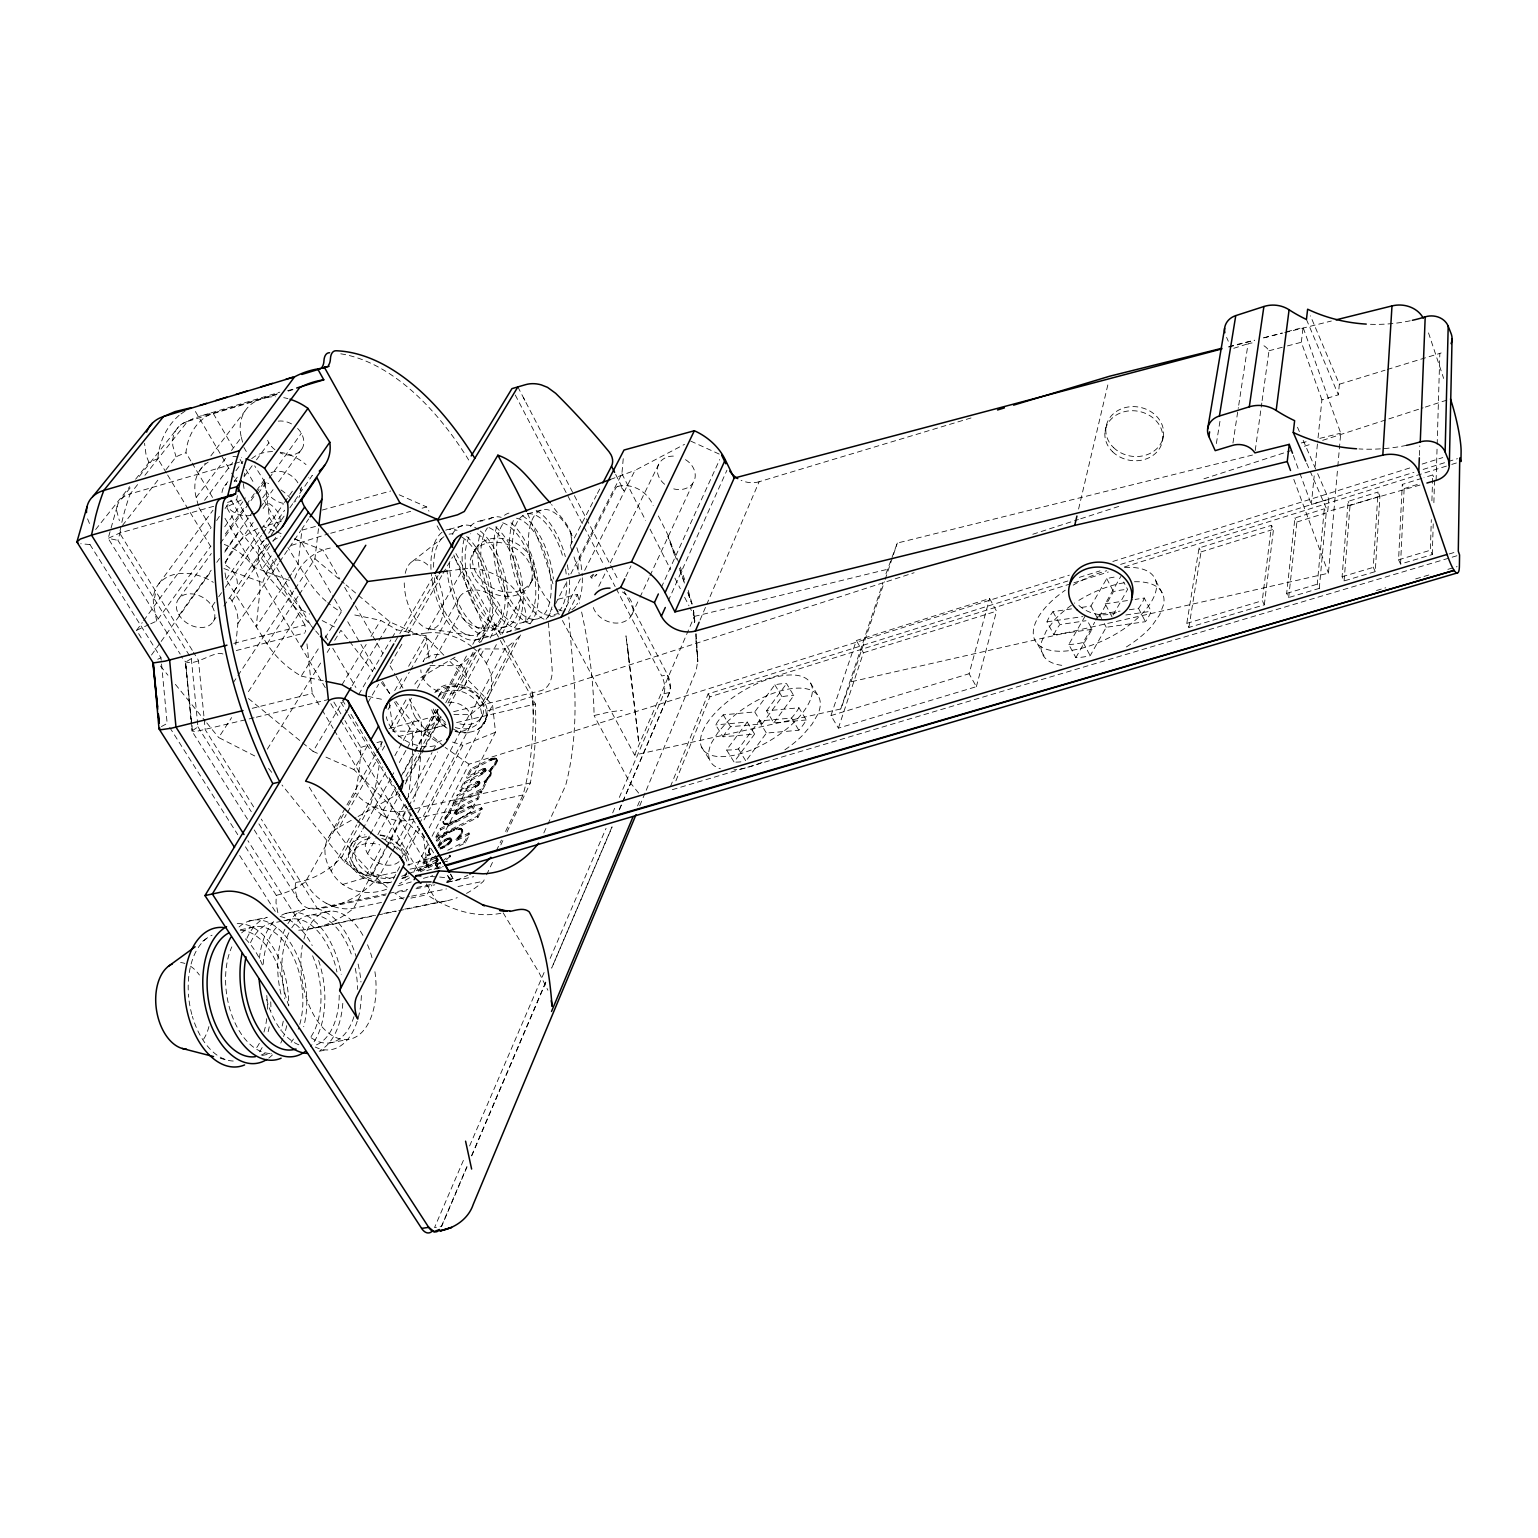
<?xml version="1.0" encoding="UTF-8"?>
<svg xmlns="http://www.w3.org/2000/svg" width="1538" height="1538" viewBox="0 0 1538 1538"><rect width="100%" height="100%" fill="white"/><g stroke="black" fill="none" stroke-linecap="round" stroke-linejoin="round"><path stroke-width="0.75" stroke-dasharray="5 3.75" d="M434.85 692.619A28.991 21.705 26.8 0 1 464.899 686.044A28.991 21.705 26.8 0 1 487.315 711.017L486.931 716.477L483.624 724.129L486.104 719.188C481.432 733.357 462.823 735.933 451.557 727.878M449.634 814.506L448.231 812.718C455.536 811.468 441.944 819.869 443.848 823.676C452.249 828.213 463.111 813.314 471.186 812.929L475.127 805.028L474.377 803.913C440.041 824.753 458.266 803.932 477.107 798.453L481.086 790.474L481.855 791.589L477.857 799.568C459.016 805.047 440.81 825.868 475.127 805.028M428.448 851.514L429.602 847.803L430.371 848.918C426.949 851.821 433.12 855.032 427.641 855.743L423.392 864.068L422.604 862.933L426.853 854.609C431.947 855.147 427.391 850.149 429.217 852.629M474.377 803.913L470.436 811.814C462.534 818.985 428.621 833.673 450.23 811.968M1436.108 480.414L1437.107 446.847M1437.165 444.463L1439.837 353.394A18.033 15.515 -3.2 0 0 1442.336 352.433M459.055 846.073L465.341 842.901L469.705 834.115L468.917 832.981C441.656 846.054 464.784 837.403 461.227 828.501C450.884 827.463 441.675 836.057 434.062 842.17M469.705 834.115C442.021 847.303 466.302 838.287 461.881 829.097M1421.843 478.318L1402.272 484.432L1398.58 559.774L1400.56 564.042L1432.301 554.526L1430.359 550.239L1431.32 519.633M1431.897 500.811L1432.724 474.934L1424.015 477.645M1432.301 554.526L1433.224 523.881M1433.877 502.676L1434.589 479.106L1432.724 474.934M245.465 846.804L276.263 895.347L276.013 902.844L278.147 914.187M1419.42 455.402L1419.805 445.828M258.903 823.849L295.738 882.466C292.893 895.462 302.352 912.361 317.347 908.458L386.826 893.789M1400.56 564.042L1404.156 488.584L1402.272 484.432M1375.26 571.617L1373.28 567.368L1378.029 492.025L1348.134 501.369L1342.097 576.731L1344.097 580.941L1375.26 571.617L1379.913 496.14L1378.029 492.025M435.465 865.298L436.581 862.357L418.336 871.315L419.124 872.45L436.811 863.549C437.888 869.739 435.792 863.106 436.446 866.721M485.22 780.324L486.546 782.169C479.894 782.9 491.679 776.036 490.603 772.114L490.314 771.384C487.661 769.692 505.848 753.485 489.642 759.388L470.493 769.135L466.341 777.248L467.091 778.343L483.624 769.961C494.832 769.308 460.343 785.841 464.707 783.034L460.381 791.532L459.631 790.417L463.957 781.938C459.593 784.726 494.102 768.193 482.894 768.846L466.341 777.248M484.643 782.88L490.872 775.21L490.314 771.384M1344.097 580.941L1350.037 505.464L1348.134 501.369M562.427 620.506L634.617 755.062L840.767 708.98L850.975 681.815L1328.447 573.193L1337.599 468.782M1337.81 466.399L1340.732 433.178L1303.071 327.421L1284.499 332.343M570.848 573.847L621.91 473.742L623.371 457.151M1419.978 485.047L1327.717 511.52L1328.832 499.35L1317.432 473.127M1318.047 437.869L1321.911 399.861L1338.368 394.824L1339.348 384.231L1310.434 315.828M1319.277 588.381L1326.217 512.885L1324.314 508.809L1294.938 517.979L1286.652 593.399L1288.671 597.551L1319.277 588.381L1317.259 584.19L1324.314 508.809M235.775 644.807L237.871 623.544A45.486 33.182 32.2 0 0 228.643 596.11M1328.832 499.35L1311.318 504.406L1314.202 475.896M1315.163 466.379L1317.816 440.252M1288.671 597.551L1296.88 522.036L1294.938 517.979M572.155 551.335A287.721 145.053 75.6 0 0 570.252 545.779C576.904 529.514 558.852 516.864 551.623 504.483M295.142 588.785L314.925 558.717L318.577 527.861M1321.911 399.861L1301.321 342.263L1303.071 327.421M1264.313 604.857L1273.483 529.322L1271.522 525.304L1199.044 547.951L1186.798 623.39L1188.874 627.446L1264.313 604.857L1262.275 600.704L1271.522 525.304M166.412 472.993L157.837 458.766C158.972 442.137 166.738 426.045 179.35 415.106M190.847 460.996L185.983 452.806C187.175 436.234 196.902 419.028 213.071 413.145L278.609 393.44M459.631 790.417L477.03 781.592C487.2 782.092 452.999 796.972 457.247 795.069L453.037 803.336L453.787 804.432L457.997 796.184C453.768 798.087 487.95 783.188 477.78 782.707L460.381 791.532M1255.219 450.499L1261.794 403.014M1262.121 400.63L1269.004 350.76A16.956 14.726 4.4 0 0 1262.179 344.762M440.195 849.053C458.593 842.44 450.98 831.712 438.349 847.361M1232.957 443.021L1238.359 407.57M1238.724 405.205L1248.068 343.743A16.956 14.726 4.4 0 1 1255.219 342.916M1188.874 627.446L1201.024 551.911L1199.044 547.951M1216.366 443.54L1220.192 419.893M1162.517 440.579L1163.343 436.408M154.531 597.936L155.415 593.841M491.045 772.499C488.411 770.807 506.579 754.6 490.391 760.503L471.243 770.23L467.091 778.343M1105.091 431.217L1106.053 427.064M1078.58 509.04L1108.244 383.154M244.1 475.646L244.696 473.166M976.342 686.679L996.528 611.163L989.607 598.532L856.339 640.539L830.943 715.593L838.383 728.128L976.342 686.679L969.094 673.74L989.607 598.532M325.306 687.659L262.729 582.614L266.189 572.578L275.437 558.64M117.138 506.386L108.179 538.358L180.234 654.131M289.375 580.384L254.212 567.407L259.211 555.333L269.035 543.664M838.383 728.128L863.414 652.766L856.339 640.539M840.767 708.98L882.947 582.825M885.965 573.809L897.308 543.049L1252.509 455.037M850.975 681.815L884.388 581.729M885.157 579.461L897.308 543.049M616.257 588.708L661.763 675.97L667.454 674.644A13.035 5.691 76.9 0 1 669.549 692.446L618.584 811.43L669.549 692.446L670.337 687.774L667.357 674.451L624.236 591.515M436.638 859.665L419.509 869.028L420.297 870.143L436.869 861.761L436.484 857.377M294.777 578.25C300.352 562.062 315.386 550.181 332.266 547.739M675.893 780.843L709.902 696.829L1071.698 583.479M670.395 786.687L708.114 693.907L1067.891 580.96M225.375 563.6C231.2 548.124 243.254 534.897 258.403 528.149M639.75 805.758L645.287 792.474M646.229 790.263L696.176 670.645L697.81 660.494L695.58 634.387M637.578 805.931L640.346 799.299M441.444 1226.305L466.879 1166.708M471.589 1155.672L546.028 981.34M611.989 826.867L551.681 968.113L612.086 827.06M700.059 620.045L705.673 606.876M706.615 604.684L759.118 481.74L974.631 416.875M467.014 1166.919L441.579 1226.497L434.543 1227.555L464.861 1156.98M471.724 1155.884L546.144 981.532M469.609 1145.945L544.452 971.689M550.143 958.462L606.049 828.309M612.682 812.871L615.527 806.258M619.314 797.434L663.839 693.773A13.035 5.71 76.9 0 0 661.763 675.989M634.617 755.062L694.369 616.411L690.043 607.894M668.223 600.954L726.936 470.224M661.321 587.478L719.688 459.535M543.837 832.942L546.817 826.464M547.797 824.31L565.619 785.495A257.903 130.961 75.5 0 0 574.385 683.026L568.829 617.026M439.407 847.938C456.805 841.959 451.614 830.309 437.888 845.765M631.983 614.393L639.001 599.32M640 597.186L649.017 577.827M650.016 575.673L694.061 481.029M496.313 850.822L501.465 840.075M505.56 831.462L523.035 794.915A255.962 134.037 75.5 0 0 533.263 714.882L532.648 692.696L455.479 552.738M466.475 893.405A273.822 144.111 75.5 0 0 483.509 881.216L485.547 876.948M486.566 874.814L492.679 861.991M500.83 844.9L502.868 840.632M506.944 832.096L530.379 782.957A273.822 144.111 75.5 0 0 535.416 704L453.268 555.18M625.851 576.635L631.003 565.888M598.782 586.305L605.068 573.501M610.298 562.85L658.456 464.784A19.571 16.014 25.8 0 1 676.951 456.402M477.991 817.332L482.201 808.834L481.452 807.7L440.137 828.598L435.754 837.172L436.542 838.287L477.991 817.332L477.222 816.217L481.452 807.7M447.789 850.245L464.572 841.767L468.917 832.981M448.231 812.718L452.095 805.162L482.759 789.763L486.546 782.169M410.877 898.115L426.987 894.77L431.967 884.811M568.426 612.297L577.423 594.341L557.16 599.455M453.037 803.336L482.009 788.648L485.797 781.073L483.893 781.765M566.445 606.568L580.364 578.903M584.651 570.406L635.002 470.378L684.545 444.347M446.481 859.723L450.826 855.532M408.051 873.853L427.372 866.528L433.851 853.744M438.176 845.208L495.505 732.223L492.564 705.038L447.962 659.398M418.336 871.315L419.509 869.028M547.989 617.411L552.065 609.433M555.622 603.665L566.503 582.364M436.542 838.287L440.906 829.713L482.201 808.834M481.855 791.589L452.864 806.277L449 813.833L450.999 813.083M413.587 872.296L427.718 844.727M432.063 836.249L469.013 764.175L1069.314 575.174M429.16 827.905L492.564 705.038M480.375 719.457L482.586 715.208M570.252 545.779L596.302 495.524M597.398 493.429L600.647 487.142M401.514 858.069L418.125 826.233M419.24 824.099L471.301 724.34M453.941 714.555L470.378 714.67L480.798 706.23L515.057 640.596A48.697 37.47 27.9 0 0 520.998 634.06L486.873 699.636M404.167 855.359L405.455 852.879M399.688 866.74L393.036 879.525L373.138 873.2L366.159 875.872L344.608 862.357L281.992 785.014M405.244 856.089L419.663 828.405M424.084 819.889L462.9 745.334L495.505 732.223M399.995 846.611L413.357 821.215M417.798 812.737L470.09 713.248M470.378 714.67L504.868 648.959L515.057 640.596M391.556 853.032L379.617 875.641A250.732 141.977 75.4 0 1 317.347 908.458L261.287 819.1M392.632 850.975L408.916 820.139A250.732 141.977 75.4 0 0 410.934 813.429M486.354 663.474L496.37 644.614M501.926 634.137L520.824 598.513M530.745 582.864L532.936 578.749M385.25 848.899L353.702 908.208A267.631 153.454 75.3 0 1 304.332 929.798L297.603 930.317M386.365 846.784L405.532 810.776A267.631 153.454 75.3 0 0 406.397 806.623M373.138 873.2L385.365 850.226M386.461 848.13L407.57 808.43M408.685 806.335L437.58 752.005M366.159 875.872L380.674 848.707M385.134 840.363L405.225 802.74M406.34 800.664L432.024 752.601M433.139 750.506L437.599 742.143L444.251 739.451M464.207 686.332L484.489 648.459M490.122 637.943L499.139 621.121A23.185 17.841 27.9 0 0 478.107 590.15A23.185 17.841 27.9 0 0 460.881 615.892A23.185 17.841 27.9 0 0 499.139 621.121M367.582 853.705L376.714 836.807M377.848 834.692L399.496 794.531M405.205 783.976L423.431 750.159M424.565 748.045L439.387 720.572M449.096 706.019L479.818 648.94L504.868 648.959M358.066 816.505L395.67 795.338L397.938 791.128M405.917 776.402L418.432 753.255M419.566 751.159L440.06 713.267M445.751 702.751L473.07 652.247M478.645 641.788L499.023 604.107M405.955 780.881L420.72 753.562M421.854 751.448L441.137 715.708M447.942 703.097L476.319 650.536M480.856 642.115L483.124 637.905M401.034 776.402L413.549 753.332M414.702 751.236L437.484 709.326M443.175 698.848L468.225 652.727M472.781 644.345L483.047 625.466L453.768 554.949M366.986 840.344L369.274 836.114M370.427 834.019L395.593 787.667M403.61 772.903L413.914 753.947M415.049 751.832L437.946 709.691M389.229 703.135L393.363 731.088L423.854 731.357L436.138 708.787M441.733 698.521L459.593 665.685L479.818 648.94M344.608 862.357L361.699 831.174M362.833 829.097L390.171 779.189M391.325 777.113L394.747 770.884M399.303 762.56L406.128 750.083M407.282 748.006L417.529 729.3L395.843 701.27M354.394 850.399L357.085 845.477M438.811 695.945L440.349 693.138M351.029 845.15L352.375 842.689M386.576 889.233C366.486 896.923 341.532 891.002 331.17 871.008L356.643 824.887M357.816 822.792L385.596 772.48M394.862 755.696L415.702 717.958A47.217 35.316 26.9 0 1 410.358 700.636M295.738 882.466A218.896 125.828 75.3 0 0 342.051 856.647L370.447 805.085A218.896 125.828 75.3 0 0 379.54 762.29M331.17 871.008A50.985 36.181 26.3 0 1 339.264 827.079L346.242 814.602M347.415 812.525L377.675 758.484M382.347 750.159L384.673 746.007M392.824 731.454L411.453 698.194M417.432 688.12L428.891 667.665M423.527 678.969L434.062 660.148M435.235 658.053L459.804 614.162M329.805 835.442L375.445 754.293M376.618 752.217L382.462 741.816M390.652 727.243L407.032 698.117M276.263 895.347A226.297 132.23 75.3 0 0 305.485 881.774L343.781 813.583M348.434 805.316L355.393 792.935A226.297 132.23 75.3 0 0 360.872 747.391L344.935 720.611M459.497 597.148L423.065 661.667A24.012 18.091 27.5 0 1 439.637 654.438M1085.059 616.257L1068.795 644.499L1075.85 657.63A54.657 25.992 -27.4 0 0 1090.192 655.688L1106.226 627.273L1145.406 621.679A54.657 25.992 -27.4 0 0 1151.116 611.278L1144.272 598.032L1135.082 599.416M1113.166 615.008L1127.585 589.439L1123.72 582.018M407.801 871.315L401.86 878.679L408.781 876.66M427.372 866.528L423.7 838.498L353.894 769.577L369.197 742.662M388.057 709.518L391.594 703.308M399.842 688.813L409.262 672.241M410.454 670.164L428.122 639.097L390.037 621.986L346.069 584.959M1075.85 657.63L1091.98 629.311L1088.02 621.852M1098.959 617.084L1113.493 591.592A54.657 25.992 -27.4 0 1 1127.585 589.439M412.472 634.752L426.526 633.002L463.149 568.964A48.697 37.47 27.9 0 1 509.136 584.036A48.697 37.47 27.9 0 1 525.246 623.986M394.689 690.658L402.802 676.451M408.608 666.3L425.988 635.848L396.804 629.792L380.693 620.333L352.817 614.566M473.396 552.526L475.723 548.47M1068.795 644.499A54.791 25.781 -27.4 0 0 1083.156 642.5L1094.691 622.256M1095.844 620.237L1099.305 614.162L1120.068 611.105M1112.051 616.969L1105.188 603.876L1120.837 576.442M1081.464 607.433L1090.961 606.01L1106.726 578.634A54.791 25.781 -27.4 0 1 1115.396 576.942M367.909 702.635L378.636 684.179M390.556 663.666L402.495 643.153M408.454 632.887L441.848 575.462M443.04 573.424L452.576 557.006M405.494 631.464L438.099 575.596M395.016 641.807L398.65 635.598M399.861 633.521L432.639 577.596M358.738 694.445L390.863 639.885M392.055 637.866L396.804 629.792M317.366 753.293L313.06 751.371L342.397 702.078M352.164 685.66L377.829 642.538M379.04 640.481L390.037 621.986M342.013 684.737L366.179 644.48M371.023 636.444L380.693 620.333M267.343 749.141L320.961 662.513M327.19 652.439L329.69 648.402M334.688 640.346L340.917 630.272L348.146 639.616M225.048 572.924L226.086 579.442L267.016 643.826A80.61 60.213 30.1 0 0 301.237 676.124L318.731 648.132M324.979 638.135L341.205 612.143A77.842 59.386 30.5 0 1 327.786 602.723M254.75 755.965L218.704 737.548L231.623 717.592M248.425 691.639L301.39 609.817L239.909 530.802L226.49 507.059L245.58 497.928M267.016 643.826L298.026 596.417M299.314 594.437L308.369 580.614L287.952 547.643M233.142 682.93L293.816 590.784M291.528 573.789L256.212 626.831L259.922 590.957A44.679 32.971 32.4 0 0 223.068 544.048M292.835 571.828L298.064 563.965L302.082 528.707L308.696 518.921M237.871 623.544L278.359 563.715M279.685 561.774L300.756 530.648M314.175 629.215L266.266 574.289L276.802 558.794M406.378 874.161L405.225 875.853L406.417 873.892A31.26 22.224 26.2 0 1 402.322 878.198M266.266 574.289L262.325 568.887L272.918 553.43M231.988 600.954L271.572 543.491M272.899 541.549L276.898 535.762M271.284 534.666L284.53 515.499M289.836 507.848L312.387 475.28A31.644 24.262 32.3 0 0 308.734 477.376M213.321 621.294L215.954 617.469M223.894 606.01L266.612 544.202M260.653 544.76L263.325 540.915M268.65 533.244L284.645 510.212M212.071 606.318L217.377 598.705M218.704 596.802L224.01 589.189M225.336 587.285L261.575 535.339M262.921 533.417L283.146 504.406M284.511 502.465L293.989 488.873M593.764 574.385L591.438 577.73L592.361 578.788L596.84 574.481L591.438 577.73L590.419 576.769L594.918 572.732M226.086 579.442L259.903 531.129M261.249 529.207L269.381 517.614L265.017 482.298A43.141 32.529 32.9 0 1 268.708 483.528M225.029 562.293L253.597 521.901M263.133 508.444L267.208 502.657L269.246 503.733A19.61 14.784 32.9 0 1 279.628 524.612M260.518 507.271L273.033 489.642M278.551 481.836L302.198 448.519M179.177 615.162L211.187 570.194M216.762 562.37L219.55 558.448M225.125 550.623L252.963 511.52M262.71 497.831L266.881 491.968M151.493 655.034L159.779 643.384M161.163 641.442L210.898 571.559M224.721 552.161L239.909 530.802M220.338 543.26L264.248 482.125M258.057 493.698L267.823 480.067M269.227 478.126L301.333 433.293M179.158 598.244L211.321 553.488M225.298 534.032L244.888 506.79M246.272 504.849L265.863 477.607M150.666 623.813L156.684 621.064L210.86 546.028M224.74 526.784L242.793 501.773M141.208 637.886L136.651 630.272L142.265 622.563M143.668 620.641L211.129 527.611M216.666 520.536L219.511 516.114M225.106 508.463L230.681 500.792M747.276 759.234L766.405 733.068L798.856 730.262A51.254 23.166 -31.5 0 0 806.258 719.976L798.953 707.788L766.539 710.806L773.845 722.86L806.258 719.976M773.845 722.86L793.762 695.618L786.572 683.622A51.388 22.974 -31.4 0 0 774.825 684.814L754.735 711.921L723.225 714.862A51.388 22.974 -31.4 0 0 715.67 724.898L723.033 736.798L754.6 734.087L747.237 722.053L715.67 724.898M244.023 476.838L255.077 461.746M256.462 459.862L268.9 442.867M158.914 583.709L212.975 510.231M234.314 481.221L238.582 475.434M747.237 722.053L726.57 749.948L734.068 762.021L754.6 734.087M723.033 736.798A51.254 23.166 -31.5 0 1 730.55 726.724L762.06 723.917L782.015 696.752A51.254 23.166 -31.5 0 1 793.762 695.618M726.57 749.948A51.388 22.974 -31.4 0 0 738.432 748.968L759.041 720.995L791.512 718.054A51.388 22.974 -31.4 0 0 798.953 707.788M766.539 710.806L786.572 683.622M224.875 485.72L229.047 480.087M235.987 470.705L242.927 461.323M204.592 500.254L232.68 462.534M198.402 505.733L196.191 497.466L225.817 457.997M231.469 450.499L241.351 437.35A48.236 37.104 34.1 0 1 275.36 396.785M199.517 470.801L205.188 463.342M210.86 455.882L244.869 411.184M122.444 525.496L160.125 477.261M165.931 469.84L176.063 456.844A225.048 129.384 75.3 0 1 185.983 452.806M137.574 484.585L130.211 493.89A33.144 22.589 25.6 0 0 116.715 510.981L119.406 520.709M144.918 475.3L187.578 421.374A256.923 145.514 75.4 0 1 213.071 413.145L233.026 447.385M121.598 498.677L131.883 485.7M139.247 476.453L178.946 426.449M95.644 529.533L129.692 486.7M135.613 479.241L148.936 462.477A226.297 132.23 75.3 0 1 157.837 458.766M442.348 861.184L449.654 855.416L450.442 856.551M481.605 726.417L477.164 730.012M233.661 591.38L234.391 590.707A20.302 14.976 32.4 0 0 225.778 565.311M462.65 830.232C453.556 826.963 444.232 836.537 437.023 841.267L436.234 840.152M423.854 731.357L442.809 715.881M412.472 561.37L445.309 535.666M437.292 865.067L440.656 862.472M202.747 941.237L206.553 938.449M181.023 413.933L186.04 410.435M409.454 877.814L399.38 883.773M272.937 540.588L280.723 536.224M455.056 657.149L424.257 675.336A47.217 35.316 26.9 0 0 413.184 686.967M161.394 726.57L167.161 723.456L160.971 657.783L89.973 544.548A226.297 132.23 75.3 0 1 90.761 541.857M339.264 827.079L355.97 817.678M120.541 531.302A225.048 129.384 75.3 0 0 117.945 540.357L191.346 658.629L197.941 726.84L191.904 731.031L247.887 819.831M435.754 837.172L477.222 816.217M422.604 862.933L437.292 855.532M423.392 864.068L435.985 857.704M291.432 545.356L328.363 533.897M191.346 658.629L185.291 662.263L191.635 723.225M136.651 630.272L148.667 624.736M157.78 659.244L160.971 657.783M182.907 423.411L192.519 419.047M401.629 876.276L405.917 874.661M610.317 479.491L635.002 470.378M415.702 717.958L426.295 730.781L445.924 724.417A28.991 21.705 26.8 0 1 432.486 706.096M487.315 711.017L914.11 572.732M1032.805 534.263L1078.446 519.479M1080.733 518.748L1121.817 505.425M1203.966 478.799L1290.709 450.711M1304.397 446.27L1311.241 444.059M1322.661 440.349L1386.565 419.643M1388.852 418.913L1423.073 407.82M1425.361 407.07L1448.181 399.688M1233.745 348.299L1248.068 343.743M1112.839 561.466L1412.98 466.956M1422.15 464.072L1442.779 457.574M1079.349 577.365L1099.978 570.886M1120.606 564.408L1413.922 472.32M1423.092 469.455L1457.466 458.67M1073.985 582.767L1108.321 572.001M1124.355 566.984L1449.507 465.13M1451.795 464.399L1456.371 462.976M863.414 652.766L996.528 611.163M389.018 728.531L439.695 714.997M1201.024 551.911L1273.483 529.322M1296.88 522.036L1326.217 512.885M1350.037 505.464L1379.913 496.14M1404.156 488.584L1419.382 483.836M1339.348 384.231L1385.027 370.216M1387.295 369.505L1439.837 353.394M830.943 715.593L969.094 673.74M202.651 415.414L279.839 392.171M287.644 390.71L294.412 388.672M276.763 394.555L187.578 421.374A31.567 25.108 45.2 0 0 172.717 440.137L172.775 445.636L176.063 456.844M288.202 391.113L295.065 389.037M1186.798 623.39L1262.275 600.704M1286.652 593.399L1317.259 584.19M1342.097 576.731L1373.28 567.368M1398.58 559.774L1430.359 550.239M360.872 747.391L368.985 744.969M342.839 884.427L363.66 878.217L377.098 882.85L390.998 882.428A31.26 22.224 26.2 0 1 352.644 862.856A31.26 22.224 26.2 0 1 364.91 834.788M407.647 865.067L437.542 856.128M1449.104 553.988L1456.005 551.931M672.317 789.686L1459.562 554.968M436.754 869.028L441.368 867.663M1376.491 590.515L1385.7 587.785M1415.652 578.903L1431.763 574.135M1447.892 569.348L1457.101 566.618M398.092 885.83L411.896 881.755M423.411 878.352L432.62 875.622M434.101 869.239L443.309 866.548M232.488 464.149L130.211 493.89A256.923 145.514 75.4 0 0 121.31 524.727M234.776 463.476L241.581 461.496M376.945 742.623L381.501 741.297M403.706 877.371L408.32 876.026M426.757 870.623L442.867 865.913M213.724 506.29L119.637 533.052L108.179 538.358L117.945 540.357M227.489 502.388L236.679 499.773A261.979 137.824 75.5 0 1 238.14 491.353M281.319 521.459L263.094 526.515L274.225 530.898M322.326 510.039L390.69 491.007M302.179 530.091L320 525.208M330.651 533.263L410.665 511.347M422.085 508.213L426.66 506.963L428.967 511.154M449.346 529.283L464.668 525.15M480.087 521.017L495.563 516.845M527.88 513.711L541.395 510.078M1228.766 347.088L1254.316 340.321M1263.602 337.86L1282.173 332.958M1269.004 350.76L1285.153 346.511M1287.46 345.915L1301.321 342.263M222.933 653.996C212.763 649.555 187.521 673.721 181.503 656.168M398.438 736.548L444.982 725.321M233.834 643.384L304.947 624.966L305.697 632.06M236.275 650.536L304.832 632.945M492.122 630.08L507.578 626.216M523.112 622.332L538.742 618.43M558.967 613.374L554.449 614.489A52.177 24.435 75.2 0 1 516.653 573.193A52.177 24.435 75.2 0 1 525.631 514.307M550.258 616.834L559.351 614.566M1228.785 346.55L1254.431 340.167M1263.755 337.841L1282.404 333.208M1284.749 332.631L1331.37 321.019M475.492 639.943L490.891 636.098M506.386 632.233L521.959 628.369M1301.263 442.963L1308.223 441.233M1319.835 438.368L1340.732 433.178M252.194 708.326L312.252 693.503L320.827 707.845M254.02 717.765L195.634 731.588L191.904 731.031L191.039 721.591M256.346 717.208L328.363 699.559M694.369 616.411L887.484 569.291M453.652 711.652L541.203 690.639C549.873 687.813 552.7 677.258 552.142 669.049L548.182 619.756M456.575 722.591L535.416 704M663.839 693.773L669.549 692.446M581.614 612.047A287.356 145.629 75.6 0 1 594.072 715.535L608.99 712.075A11.766 9.074 24.7 0 1 610.644 711.825L622.236 710.306M447.058 881.063L453.21 878.871L450.788 874.391M412.472 809.219L405.532 810.776A37.335 24.127 18.4 0 1 385 810.449L377.925 808.373A38.335 24.416 18.3 0 1 359.7 797.626L355.393 792.935M414.779 808.719L530.379 782.957M413.568 819.1L408.916 820.139A29.222 19.706 21.3 0 1 382.481 815.486M415.894 818.601L523.035 794.915M395.958 872.161L379.617 875.641A29.895 22.589 32.7 0 1 353.298 869.297L342.051 856.647M409.954 869.181L440.31 862.741M442.636 862.241L449.634 860.742M389.152 893.29L407.685 889.368M416.952 887.426L430.832 884.485M248.925 921.127L267.228 917.282A71.017 41.449 80.9 0 0 245.734 941.025M285.664 913.418L304.216 909.535M331.477 906.44L385.5 895.154M406.647 890.733L394.901 893.194A286.914 148.013 75.6 0 0 403.975 899.538M416.029 888.772L434.831 884.831M446.578 882.389L473.666 876.718M240.486 929.779L256.365 926.472M281.55 921.224L274.648 922.665A64.25 37.508 80.9 0 0 250.348 943.044M283.838 920.743L293.047 918.84M311.541 914.975L330.189 911.092M381.52 902.422L353.702 908.208A38.796 29.895 37.1 0 1 332.996 906.324M390.787 900.499L409.339 896.635M411.646 896.154L446.424 888.926M458.016 886.522L483.509 881.216M374.368 915.379L304.332 929.798L247.868 840.632M383.712 913.457L395.381 911.054M404.725 909.131L437.407 902.402A273.822 144.111 75.5 0 0 457.209 897.673M315.079 927.952L375.483 915.514M377.81 915.033L396.4 911.207M398.727 910.727L447.5 900.691M262.248 1055.414L271.438 1053.722M329.517 1042.956L348.338 1039.457M319.231 1051.242L326.267 1049.935M1091.98 629.311L1053.915 634.771L1046.974 621.852A54.791 25.781 -27.4 0 1 1052.972 611.682L1071.967 608.837M1105.188 603.876L1132.775 599.762M1046.974 621.852L1082.829 616.584M1129.296 609.759L1138.524 608.394A54.791 25.781 -27.4 0 0 1144.272 598.032M1053.915 634.771A54.657 25.992 -27.4 0 1 1059.874 624.563L1085.982 620.756M1125.835 614.969L1151.116 611.278M447.731 881.889L451.268 881.409A255.962 134.037 75.5 0 0 467.898 875.18M617.853 486.393C632.426 482.701 647.94 491.833 653.169 505.656M446.827 571.117L463.149 568.964M446.77 881.947L451.268 881.409M430.025 665.608L459.593 665.685M89.973 544.548L80.687 543.741M430.256 876.506L437.311 876.91M439.657 877.044L453.21 878.486M265.017 482.298L254.674 465.86M430.352 629.023L471.647 635.482M301.237 676.124L323.903 680.911M368.024 696.406L384.25 699.828M220.28 1058.298L227.009 1060.047M452.537 742.066L462.9 745.334M223.933 568.56L262.729 582.614M276.456 531.783L283.127 534.397M294.258 538.781L300.948 541.395L333.323 597.013M295.123 539.204L323.153 550.22L339.879 579.115M399.149 494.775L426.66 506.963M325.96 757.119L353.894 769.577M326.114 903.229L332.996 906.343M690.735 441.098L719.611 454.268M301.39 609.817L309.715 614.123M322.192 620.583L334.669 627.043M469.013 764.175L445.116 747.43M417.529 729.3L437.599 742.143M382.443 815.524L370.447 805.085M248.445 698.521L313.06 751.371M314.925 558.717L344.243 583.421M443.617 746.122L426.295 730.781M428.122 639.097L446.308 657.706M638.654 793.089L629.1 781.227L594.072 715.535M315.732 630.984L318.808 634.521M160.452 666.031L167.93 675.201M175.39 684.372L205.265 721.053M206.765 722.879L218.704 737.548M268.573 768.423L273.033 773.96M349.587 641.481L372.715 671.375M381.386 682.584L390.056 693.792M428.66 849.995L429.448 851.129M436.081 860.626L436.869 861.761M435.735 860.838L436.523 861.972M428.448 850.802L429.237 851.917M436.581 862.357L437.426 863.933M429.621 852.859L430.371 854.282M436.023 862.414L436.811 863.549M428.641 852.09L430.063 854.513M436.965 865.279L437.753 866.413M436.581 865.452L437.369 866.586M435.581 864.856L436.946 866.721M426.853 854.609L427.641 855.743M436.004 857.877L436.792 859.011M429.044 848.938L429.833 850.053M435.773 858.358L437.484 860.972M436.6 860.088L437.388 861.222M436.388 860.357L437.177 861.491M447.154 843.631L447.942 844.746M444.213 840.19L444.982 841.305M441.098 836.364L441.867 837.479M446.135 844.381L446.924 845.516M442.752 841.132L443.521 842.266M445.078 845.112L445.866 846.227M444.021 845.785L444.79 846.9M438.599 838.21L439.368 839.325M441.348 842.19L442.137 843.305M449.865 855.128L450.653 856.262M440.522 842.882L441.31 843.997M443.098 846.323L443.867 847.457M449.384 855.705L450.173 856.839M449.058 855.993L449.846 857.127M439.753 843.593L440.522 844.708M442.156 846.823L442.944 847.957M439.041 844.304L439.83 845.439M441.233 847.265L442.021 848.399M438.407 845.035L439.195 846.169M440.329 847.63L441.118 848.765M455.882 839.248L456.921 840.555M443.098 821.427L443.867 822.522M443.021 821.83L443.79 822.945M444.232 823.637L445.328 824.791M443.021 822.215L444.713 824.676M443.194 822.868L444.29 824.426M448.538 831.77L449.307 832.904M450.711 838.075L451.941 840.017M450.153 837.922L451.884 840.325M449.807 837.922L450.576 839.037M446.097 833.154L446.866 834.269M449.404 837.96L450.192 839.094M450.865 839.729L451.653 840.844M448.981 838.056L449.769 839.19M450.538 840.286L451.307 841.401M448.615 838.172L449.404 839.287M450.115 840.844L450.884 841.978M449.615 841.44L450.384 842.555M440.137 828.598L440.906 829.713M447.193 838.671L447.962 839.806M449.327 841.728L450.096 842.843M449.038 841.997L449.807 843.132M443.694 834.653L444.463 835.768M448.577 842.42L449.365 843.535M445.693 839.364L446.481 840.479M448.116 842.824L448.904 843.958M461.823 831.366L462.592 832.5M459.074 828.002L459.843 829.117M461.419 832.289L462.207 833.423M457.632 828.136L458.42 829.251M460.862 833.269L461.631 834.384M447.75 814.544L448.5 815.64M456.036 828.521L456.805 829.636M460.054 834.423L460.823 835.557M446.693 815.678L447.462 816.793M464.572 841.767L465.341 842.901M450.442 822.042L451.211 823.157M459.151 835.615L459.92 836.749M445.732 816.832L446.501 817.947M449.134 822.638L449.903 823.753M453.402 829.501L454.171 830.616M458.151 836.807L458.939 837.941M444.847 817.966L445.616 819.081M447.635 823.176L448.404 824.291M457.074 837.999L457.863 839.133M446.674 823.426L447.443 824.541M450.98 830.558L451.749 831.674M445.559 823.618L446.328 824.733M457.786 808.796L458.555 809.911M456.651 809.815L457.42 810.93M458.286 812.16L459.055 813.275M457.574 812.525L458.343 813.64M452.095 805.162L452.864 806.277M455.709 810.872L456.478 811.987M456.632 812.891L457.382 814.006M456.209 813.006L456.978 814.121M454.998 811.91L455.767 813.025M454.825 812.237L456.363 814.217M454.748 812.525L455.844 814.198M449.98 811.929L450.826 813.371M461.227 828.501L462.823 830.885M460.285 828.117L461.054 829.251M462.015 830.52L462.803 831.654M470.436 811.814L471.186 812.929M457.247 795.069L457.997 796.184M460.439 807.008L461.208 808.123M459.074 807.835L459.843 808.95M476.53 785.053L477.28 786.149M475.703 785.63L476.453 786.725M474.858 786.149L475.627 787.245M477.107 798.453L477.857 799.568M463.957 781.938L464.707 783.034M480.644 773.479L481.375 774.575M484.643 780.9L485.393 782.015M483.97 781.535L484.874 782.9M479.01 781.246L479.991 782.746M470.493 769.135L471.243 770.23M478.76 781.189L479.952 783.073M478.107 781.208L479.818 783.438M478.837 782.727L479.587 783.822M477.722 781.304L478.472 782.419M477.395 781.439L478.145 782.534M478.529 783.13L479.279 784.245M482.009 788.648L482.759 789.763M477.03 781.592L477.78 782.707M477.953 783.784L478.703 784.899M477.28 784.418L478.03 785.534M489.661 770.903L491.353 773.21M490.545 773.037L491.295 774.133M488.68 770.442L489.469 771.788M490.122 774.114L490.872 775.21M485.066 768.423L486.104 769.846M489.661 774.96L490.411 776.075M484.778 768.385L486.027 770.423M484.451 768.385L485.873 770.749M484.066 768.442L484.816 769.538M484.912 769.98L485.643 771.096M489.103 775.844L489.853 776.959M483.355 768.654L484.105 769.75M482.894 768.846L483.624 769.961M484.297 770.749L485.047 771.865M488.45 776.748L489.199 777.863M483.528 771.518L484.278 772.614M487.719 777.67L488.469 778.786M482.624 772.249L483.374 773.345M486.892 778.593L487.642 779.708M486.354 779.17L487.104 780.285M481.644 772.903L482.394 774.018M485.797 779.747L486.546 780.862M495.928 762.041L496.678 763.156M492.814 758.196L493.563 759.291M491.987 758.426L492.737 759.522M495.255 763.233L496.005 764.348M491.545 758.58L492.275 759.676M491.083 758.753L491.814 759.849M490.603 758.945L491.353 760.041M494.371 764.463L495.121 765.578M490.122 759.157L490.872 760.253M489.642 759.388L490.391 760.503M493.314 765.732L494.063 766.847M492.487 766.655L493.217 767.77M491.602 767.577L492.352 768.692M490.699 768.5L491.429 769.615M489.757 769.423L490.487 770.538M496.255 758.619L497.235 760.08M495.909 758.349L497.351 760.503M495.467 758.138L496.197 759.253M496.639 759.887L497.37 761.002M494.928 758.023L495.659 759.138M494.294 758.003L495.025 759.099M496.389 760.926L497.139 762.021M493.583 758.061L494.332 759.157M239.659 855.493L276.782 913.783M169.738 727.493L237.756 834.673M254.231 829.924L300.045 902.575M253.655 806.912L205.227 729.723L198.479 660.36L193.519 652.304M197.941 726.84L251.29 811.718M701.559 747.026L709.768 760.176M269.381 517.614L276.59 529.283M723.225 714.862L730.55 726.724M708.114 693.907L709.902 696.829M738.432 748.968L745.911 761.099M340.84 702.289L347.146 712.498M348.395 714.555L440.406 863.837M192.269 650.286L119.637 533.052A256.923 145.514 75.4 0 1 120.868 526.784M309.253 787.148L325.018 812.891A286.914 148.013 75.6 0 0 387.538 887.522M754.735 711.921L762.06 723.917M759.041 720.995L766.405 733.068M791.512 718.054L798.856 730.262M167.642 475.031L211.686 548.22M774.825 684.814L782.015 696.752M503.157 912.803L538.838 972.266L547.913 990.261M342.359 699.925L346.05 706.057M350.972 714.266L382.904 767.52M389.056 777.767L400.111 796.203M405.032 804.393L413.626 818.735M422.239 833.077L427.141 841.267M435.754 855.609L440.675 863.818M198.96 507.79L212.033 529.514M322.057 709.883L333.112 728.32M334.323 730.358L418.99 871.681M426.353 883.966L437.407 902.402M192.077 463.053L212.782 497.831M224.971 518.287L254.212 567.407M333.881 702.078L343.705 718.554M330.824 703.673L339.437 718.111M340.667 720.169L429.217 868.662M810.757 683.43A63.25 28.242 -31.4 0 1 740.778 753.582A63.25 28.242 -31.4 0 1 717.708 710.345A63.25 28.242 -31.4 0 1 810.757 683.43L818.677 696.752M236.679 499.773L311.56 626.504M231.046 500.119L304.947 624.966M450.307 874.026L452.749 878.16M195.422 411.53L230.469 471.07M231.661 473.127L236.506 481.356M325.46 635.79L327.882 639.923M332.766 648.209L355.912 687.524M245.945 469.532L253.136 481.798M263.94 500.215L278.359 524.746M243.908 447.462L246.291 451.538M305.485 881.774L309.215 888.137A39.834 30.991 37.4 0 0 326.133 903.191M334.534 599.07L342.936 613.508M347.723 621.736L359.719 642.346M360.93 644.403L375.33 669.126M382.52 681.469L389.71 693.83M394.516 702.078L412.511 732.972A267.631 153.454 75.3 0 1 408.301 796.069M240.082 459.478L244.773 467.533M344.666 587.362L354.221 603.876M355.413 605.934L375.714 641.038M376.906 643.095L382.885 653.419M390.056 665.8L394.843 674.048M396.035 676.124L403.187 688.505M409.166 698.829L421.124 719.457A250.732 141.977 75.4 0 1 413.914 801.856M437.08 525.842L440.541 532.129M1037.458 643.807L1045.206 658.11M1052.972 611.682L1059.874 624.563M1083.156 642.5L1090.192 655.688M1099.305 614.162L1103.265 621.66M1104.246 623.524L1106.226 627.273M1090.961 606.01L1097.844 619.045M1106.726 578.634L1113.493 591.592M515.268 395.016L582.96 524.862M584.075 526.976L604.049 565.292M605.165 567.426L615.142 586.574M517.845 386.922L618.757 580.98M1138.524 608.394L1145.406 621.679M523.362 397.515L524.842 400.399M1155.826 580.768L1163.266 595.302M621.91 473.742L645.71 520.594M650.036 529.11L670.568 569.56M674.894 578.096L680.315 588.727M684.641 597.263L688.966 605.78M658.379 515.98L667.742 534.551L676.374 559.294M615.661 474.415L623.967 490.814A13.631 5.921 74.9 0 0 615.604 488.392L579.192 559.87A14.188 6.44 75.5 0 0 579.211 573.847M1226.593 337.38L1228.285 341.244M1306.666 463.226L1327.717 511.52M1297.495 427.237L1299.379 431.601M1303.186 440.349L1316.49 470.936M1306.435 319.462L1338.368 394.824M678.892 562.793L667.896 536.416L675.855 558.871M87.589 518.864L90.165 525.208M148.936 462.477L146.11 455.267L144.534 443.252M1293.823 479.414L1328.447 573.193M1293.343 455.479L1299.052 471.051M1299.879 473.262L1311.318 504.406M679.834 570.098L684.602 583.575M687.794 592.572L691.773 603.8M679.527 568.272L684.218 581.768M688.159 593.014L692.081 604.261M680.334 567.022L684.698 579.73M1428.514 332.9L1443.663 378.444M688.236 590.438L692.081 603.838M241.351 437.35L243.388 445.443M156.684 621.064L153.858 606.126A45.486 33.182 32.2 0 1 169.911 575.866A45.486 33.182 32.2 0 1 213.321 582.344M243.254 483.566L244.58 491.776M425.988 635.848L429.102 658.745M627.831 649.094L625.966 635.848L638.789 742.681L627.831 649.094L629.157 662.32M694.522 622.236L693.542 610.624L694.984 622.236M696.33 633.848L697.791 661.725L695.484 633.848M306.966 643.864L312.252 693.503M191.865 725.571L192.365 730.262L191.904 725.59M191.673 723.264L185.675 662.609L190.827 719.226M693.561 610.663L694.58 622.525M570.848 532.706L571.598 541.664M533.263 714.882L532.648 692.696M180.619 962.557A43.622 26.992 81.5 0 1 184.906 963.442M190.52 966.21A43.622 26.992 81.5 0 1 199.421 975.015M208.918 1026.577A43.622 26.992 81.5 0 1 201.882 1041.495M233.257 1061.028A64.404 38.815 81.2 0 1 192.365 1016.368M191.827 1014.407A64.404 38.815 81.2 0 1 188.424 994.086M188.232 990.011A64.404 38.815 81.2 0 1 197.21 949.254M198.229 947.619A64.404 38.815 81.2 0 1 212.071 935.2M266.747 995.471A64.404 38.815 81.2 0 1 267.381 1009.159M266.728 1018.637A64.404 38.815 81.2 0 1 263.363 1033.94M259.345 1043.322A64.404 38.815 81.2 0 1 255.25 1049.608M353.951 1016.656A64.654 36.912 80.8 0 1 309.715 1036.689M288.836 1005.91A64.654 36.912 80.8 0 1 290.663 929.548M291.778 927.799A64.654 36.912 80.8 0 1 352.298 957.04M355.259 968.344A64.654 36.912 80.8 0 1 357.585 989.376M374.926 971.708A64.865 36.604 80.7 0 1 337.572 1038.169A64.865 36.604 80.7 0 1 302.448 945.37M303.928 939.103A64.865 36.604 80.7 0 1 363.756 936.873M367.544 944.755A64.865 36.604 80.7 0 1 372.638 960.077M245.426 938.872A70.344 42.41 81.2 0 1 262.498 965.191M270.726 1001.834A70.344 42.41 81.2 0 1 270.88 1010.716M269.227 1026.788A70.344 42.41 81.2 0 1 267.67 1033.555M262.152 1047.551A70.344 42.41 81.2 0 1 258.499 1053.376M237.198 923.665A70.556 42.103 81.1 0 1 288.779 1005.064M286.702 1025.692A70.556 42.103 81.1 0 1 283.607 1036.497M282.819 1038.535A70.556 42.103 81.1 0 1 280.185 1044.187M272.418 1054.914A70.556 42.103 81.1 0 1 268.766 1058.106M259.403 958.289A71.248 41.122 80.8 0 1 274.533 920.685M281.646 915.206A71.248 41.122 80.8 0 1 341.205 974.304M342.801 1003.353A71.248 41.122 80.8 0 1 320.077 1050.416M361.372 995.471A71.479 40.795 80.8 0 1 315.252 1047.051M280.954 994.144A71.479 40.795 80.8 0 1 286.722 925.665M287.894 923.684A71.479 40.795 80.8 0 1 357.008 959.654M358.104 964.038A71.479 40.795 80.8 0 1 360.969 982.013M298.853 1044.802A64.461 37.2 80.8 0 1 265.939 996.586M263.19 964.307A64.461 37.2 80.8 0 1 278.57 925.242M285.472 920.666A64.461 37.2 80.8 0 1 336.937 971.958M339.225 995.221A64.461 37.2 80.8 0 1 314.598 1045.552M312.599 955.809A64.25 37.508 80.9 0 1 309.465 1038.9M239.063 926.972A70.786 41.776 81 0 1 290.374 942.775A70.786 41.776 81 0 1 303.697 1026.73M280.147 916.494A71.017 41.449 80.9 0 1 312.214 945.562M318.597 960.5A71.017 41.449 80.9 0 1 310.388 1046.628M240.197 930.221A63.846 38.085 81.1 0 1 284.741 998.835M283.261 1021.136A63.846 38.085 81.1 0 1 280.839 1030.479M264.824 1053.203A63.846 38.085 81.1 0 1 261.172 1055.106M269.746 1053.472A64.038 37.796 81 0 1 231.661 1014.695A64.038 37.796 81 0 1 231.834 946.85M241.639 932.893A64.038 37.796 81 0 1 289.778 950.023A64.038 37.796 81 0 1 298.18 1029.249M293.431 1039.015A64.038 37.796 81 0 1 291.143 1042.322M435.485 575.154A35.355 18.033 75.1 0 1 432.87 628.754A35.355 18.033 75.1 0 1 404.263 582.902M405.244 573.347A35.355 18.033 75.1 0 1 430.044 567.349M461.938 537.108A52.119 25.877 75.1 0 1 490.238 599.186A52.119 25.877 75.1 0 1 465.899 634.252A52.119 25.877 75.1 0 1 434.216 577.038M433.601 567.234A52.119 25.877 75.1 0 1 441.906 538.396M449.096 534.167A52.119 25.877 75.1 0 1 453.21 533.917M527.707 513.827A52.177 24.435 75.2 0 1 562.62 556.006M565.523 569.022A52.177 24.435 75.2 0 1 566.33 575.481M566.715 581.768A52.177 24.435 75.2 0 1 559.794 610.355M562.216 610.951A52.311 24.204 75.3 0 1 558.736 609.567M549.893 602.473A52.311 24.204 75.3 0 1 531.225 522.093A52.311 24.204 75.3 0 1 572.905 537.493M576.846 547.701A52.311 24.204 75.3 0 1 582.229 575.731M582.306 577.788A52.311 24.204 75.3 0 1 576.654 604.876M575.539 606.414A52.311 24.204 75.3 0 1 570.233 610.548M466.668 536.416A56.925 28.261 75.1 0 1 492.794 606.703A56.925 28.261 75.1 0 1 463.726 637.732A56.925 28.261 75.1 0 1 431.332 574.155M430.986 569.368A56.925 28.261 75.1 0 1 442.425 531.994M445.751 530.168A56.925 28.261 75.1 0 1 457.074 530.36M480.317 531.014A57.079 28.011 75.2 0 1 508.001 601.07A57.079 28.011 75.2 0 1 479.741 634.117A57.079 28.011 75.2 0 1 446.924 570.06M452.268 534.205A57.079 28.011 75.2 0 1 478.337 529.495M530.168 623.87A57.521 27.261 75.2 0 1 499.6 582.787A57.521 27.261 75.2 0 1 497.428 525.131M504.483 515.307A57.521 27.261 75.2 0 1 511.135 512.654M522.536 515.807A57.521 27.261 75.2 0 1 553.411 578.999M551.969 606.933A57.521 27.261 75.2 0 1 544.067 621.256M544.029 619.18A57.675 27.011 75.2 0 1 514.519 575.423A57.675 27.011 75.2 0 1 514.019 519.075M536.147 510.52A57.675 27.011 75.2 0 1 565.35 556.602M567.291 564.792A57.675 27.011 75.2 0 1 568.887 575.039M569.291 579.711A57.675 27.011 75.2 0 1 566.272 607.068M516.48 518.21A52.042 24.666 75.2 0 1 551.162 590.976A52.042 24.666 75.2 0 1 512.75 603.761A52.042 24.666 75.2 0 1 504.329 522.247M502.676 522.824A51.908 24.896 75.2 0 1 535.666 595.86A51.908 24.896 75.2 0 1 497.505 608.567A51.908 24.896 75.2 0 1 487.45 527.88M495.601 526.919A57.233 27.761 75.2 0 1 522.747 606.049A57.233 27.761 75.2 0 1 484.566 621.448A57.233 27.761 75.2 0 1 464.015 539.665M470.359 526.419A57.233 27.761 75.2 0 1 483.816 521.094M520.152 628.581A57.367 27.53 75.2 0 1 487.315 596.244A57.367 27.53 75.2 0 1 479.683 535.474M488.834 519.498A57.367 27.53 75.2 0 1 501.196 517.345M510.981 522.805A57.367 27.53 75.2 0 1 537.05 575.923A57.367 27.53 75.2 0 1 528.476 625.159M477.261 533.648A51.638 25.339 75.2 0 1 505.175 598.455A51.638 25.339 75.2 0 1 477.549 627.85A51.638 25.339 75.2 0 1 449.481 563.216M489.007 527.611A51.773 25.127 75.2 0 1 520.229 600.724A51.773 25.127 75.2 0 1 482.355 613.354A51.773 25.127 75.2 0 1 470.724 533.724M295.834 500.927A19.283 14.688 33.2 0 1 293.777 502.157M283.415 503.349A19.283 14.688 33.2 0 1 264.997 479.664M271.015 472.8A19.283 14.688 33.2 0 1 298.045 483.047M300.064 488.084A19.283 14.688 33.2 0 1 300.429 490.622M299.833 495.371A19.283 14.688 33.2 0 1 298.891 497.485M399.034 861.645A19.456 13.88 26.3 0 1 372.215 859.011A19.456 13.88 26.3 0 1 370.216 837.249M380.251 835.019A19.456 13.88 26.3 0 1 402.264 853.686M449.058 702.289A18.206 13.592 26.8 0 1 471.82 717.746A18.206 13.592 26.8 0 1 454.979 731.146M447.097 728.166A18.206 13.592 26.8 0 1 438.099 709.479M251.694 458.689A42.41 32.298 33.2 0 1 272.937 451.595M280.185 452.23A42.41 32.298 33.2 0 1 306.024 464.611M281.012 489.949A43.141 32.529 32.9 0 1 290.009 497.658M574.001 556.929A287.721 145.053 75.6 0 1 578.653 571.963M527.457 513.365A286.279 147.34 75.6 0 1 553.603 586.113M577.423 594.341A287.356 145.629 75.6 0 1 579.595 603.184M500.85 913.303A287.991 146.302 75.7 0 1 426.987 894.77M394.266 876.968A25.8 18.341 26.2 0 1 357.835 863.029A25.8 18.341 26.2 0 1 370.966 838.46M386.192 841.382A25.8 18.341 26.2 0 1 398.765 850.86M391.69 881.928A25.858 18.36 26.2 0 1 352.99 863.279A25.858 18.36 26.2 0 1 379.751 844.862M379.924 835.115A31.26 22.224 26.2 0 1 409.05 865.529M363.66 878.217A31.298 22.243 26.2 0 1 348.376 852.59A31.298 22.243 26.2 0 1 367.851 836.634M381.732 838.421A31.298 22.243 26.2 0 1 401.61 851.706M405.225 857.281A31.298 22.243 26.2 0 1 406.82 861.184M434.946 745.757A35.239 26.146 27.3 0 1 392.651 729.666M391.632 728.301A35.239 26.146 27.3 0 1 386.288 716.727M438.042 697.348A23.935 17.918 26.8 0 1 466.418 693.446A23.935 17.918 26.8 0 1 480.74 718.477A23.935 17.918 26.8 0 1 455.306 727.512M445.443 722.36A23.935 17.918 26.8 0 1 436.984 711.479M439.041 695.618A23.897 17.898 26.8 0 1 466.399 688.197A23.897 17.898 26.8 0 1 483.22 713.305A23.897 17.898 26.8 0 1 457.555 723.245M435.888 692.081A29.03 21.724 26.8 0 1 475.511 694.792A29.03 21.724 26.8 0 1 479.702 728.378M469.013 732.646A29.03 21.724 26.8 0 1 453.056 730.742M445.462 726.993A29.03 21.724 26.8 0 1 431.332 708.211M759.118 481.74A23.781 19.706 23.9 0 1 741.124 480.356M483.047 625.466A22.263 16.995 27.9 0 1 479.356 642.634M397.496 794.146A24.07 17.476 27.2 0 1 395.67 795.338M1116.377 612.547A31.779 26.088 11.5 0 1 1076.446 602.992M740.893 761.848A51.254 23.166 -31.5 0 1 734.068 762.021M784.918 749.775A63.077 28.511 -31.5 0 0 802.798 735.126L811.987 724.283L818.101 713.767A63.077 28.511 -31.5 0 0 794.127 688.332A63.077 28.511 -31.5 0 0 727.07 722.053L717.9 732.53L711.498 742.854A63.077 28.511 -31.5 0 0 720.399 768.731M761.944 762.367A63.077 28.511 -31.5 0 1 733.934 769.807M1134.467 581.749A67.268 31.99 -27.4 0 1 1163.67 604.357L1159.614 614.835L1151.885 625.928A67.268 31.99 -27.4 0 1 1126.277 646.998M1061.778 665.32A67.268 31.99 -27.4 0 1 1041.668 641.538L1046.167 631.195L1054.049 620.468A67.268 31.99 -27.4 0 1 1074.774 602.954M1078.849 600.358A67.268 31.99 -27.4 0 1 1124.989 582.652M1124.759 567.56A67.461 31.721 -27.4 0 1 1142.311 613.431A67.461 31.721 -27.4 0 1 1047.359 649.555A67.461 31.721 -27.4 0 1 1065.276 590.188M1073.178 585.132A67.461 31.721 -27.4 0 1 1106.745 570.733M622.448 591.995A21.109 16.591 25.2 0 1 625.697 620.948A21.109 16.591 25.2 0 1 593.322 607.548M685.506 459.651A19.571 16.014 25.8 0 1 694.099 480.971A19.571 16.014 25.8 0 1 672.664 488.584M664.647 484.278A19.571 16.014 25.8 0 1 658.475 464.726M1410.211 320.788A147.648 131.807 -5 0 1 1368.455 324.21M1406.424 445.366A159.76 139.151 -1.3 0 1 1358.977 448.942M453.71 658.822A24.012 18.091 27.5 0 1 465.572 683.718A24.012 18.091 27.5 0 1 440.579 692.119A24.012 18.091 27.5 0 1 420.816 669.895M297.622 428.448A20.09 15.457 34.1 0 1 301.583 449.5A20.09 15.457 34.1 0 1 280.281 452.999M274.937 449.75A20.09 15.457 34.1 0 1 267.612 440.252M278.282 421.124A20.09 15.457 34.1 0 1 292.681 424.546M251.194 515.192A20.84 15.688 33.5 0 1 226.451 505.81M221.991 492.525A20.84 15.688 33.5 0 1 226.701 484.009M234.103 481.144A20.84 15.688 33.5 0 1 237.025 481.01M472.973 647.652A50.427 37.989 27.6 0 1 480.798 706.23M426.526 633.002A50.427 37.989 27.6 0 1 471.551 646.518M196.191 497.466A50.004 37.681 33.5 0 1 211.052 460.458M232.93 456.382A50.004 37.681 33.5 0 1 241.639 457.709M283.723 397.669A48.236 37.104 34.1 0 1 287.933 398.63M300.833 491.064A31.644 24.262 32.3 0 1 301.659 487.046M262.325 568.887A32.779 24.627 31.8 0 1 266.189 538.704M326.018 601.223A77.842 59.386 30.5 0 1 308.369 580.614M381.174 742.354A218.896 125.828 75.3 0 1 380.943 746.834M340.763 353.817A289.605 152.512 75.5 0 1 468.706 460.016M450.499 880.197L446.712 874.065L450.499 880.197M178.6 614.181A20.667 15.072 32.2 0 0 211.936 623.217A20.667 15.072 32.2 0 0 196.23 594.648A20.667 15.072 32.2 0 0 178.6 614.181M477.414 574.904A32.452 25.319 28.1 0 0 531.052 582.229A32.452 25.319 28.1 0 0 501.984 538.473A32.452 25.319 28.1 0 0 477.414 574.904M475.107 578.999A32.529 25.339 28.1 0 0 528.861 586.363A32.529 25.339 28.1 0 0 499.715 542.529A32.529 25.339 28.1 0 0 475.107 578.999M1113.55 447.596A29.03 24.839 10 0 0 1162.344 440.176A29.03 24.839 10 0 0 1128.258 406.974A29.03 24.839 10 0 0 1113.55 447.596M1112.608 451.768A29.087 24.877 10.1 0 0 1161.536 444.367A29.087 24.877 10.1 0 0 1127.354 411.088A29.087 24.877 10.1 0 0 1112.608 451.768"/><path stroke-width="1.5" d="M1449.315 465.456L1452.045 339.014M1426.899 483.047L1436.108 480.414A19.475 16.284 -0.5 0 0 1448.585 460.554L1445.124 451.98L1448.2 326.21A18.052 15.553 -3.3 0 0 1425.207 316.866A147.648 131.807 -5 0 1 1412.384 320.308M445.616 865.875L1454.141 570.406A42.91 6.786 76.6 0 1 1447.066 554.449L1418.767 472.128L1419.324 457.786M1445.124 451.98A19.494 16.341 -0.5 0 0 1420.266 441.887L1425.207 316.866M1418.767 472.128A29.241 24.454 1 0 0 1382.816 455.152L1391.986 305.927L1336.041 319.846M1366.263 324.095A147.648 131.807 -5 0 1 1307.627 309.215L1306.435 319.462A148.648 132.46 -4.6 0 1 1289.094 309.772A26.607 23.262 3.1 0 0 1263.89 306.523L1235.764 315.617L1219.403 416.01A18.783 16.053 6.3 0 0 1208.484 435.715L1215.212 450.653L1232.611 445.386A18.033 15.303 6.1 0 1 1254.893 452.883L1289.248 444.367L1287.229 461.554L674.932 611.893L734.164 478.107L725.263 459.766A55.368 45.313 25.8 0 0 694.349 430.736L624.005 450.038L556.352 581.133L554.545 605.799L557.929 612.105M1305.704 461.035L1293.266 432.486L1294.631 420.681A158.587 138.478 -1.6 0 1 1276.156 410.435A28.338 24.185 5 0 0 1249.298 406.82L1219.403 416.01M318.847 525.477L321.942 499.369A42.41 32.298 33.2 0 0 316.905 477.645L300.852 500.965M1276.156 410.435L1289.094 309.772M432.639 1230.708A17.053 9.151 84.2 0 1 421.623 1228.401L204.977 895.577L272.784 783.611A289.605 152.512 75.5 0 1 215.839 507.444A17.033 9.651 72.8 0 1 222.914 498.293A17.053 9.632 72.2 0 0 227.759 495.697L230.681 484.105A273.822 144.111 75.5 0 1 239.467 450.692L294.565 376.848A273.822 144.111 75.5 0 1 315.194 369.389L320.558 368.466M1249.298 406.82L1263.89 306.523M1208.83 436.542L1209.618 431.851M1207.618 429.102L1224.613 328.286M155.992 690.754L153.223 662.936L76.9 541.972L80.284 539.069L91.511 535.166L235.525 494.063L236.967 486.642L230.085 488.603M400.399 791.09A24.07 17.476 27.2 0 0 401.034 776.402L367.909 702.635A24.666 18.283 28.1 0 1 376.502 681.142L561.082 617.219L620.698 587.401L654.4 602.646L661.378 616.2A25.877 20.494 23.5 0 0 695.368 631.022L1074.735 525.362L1076.927 516.037M87.07 506.675L76.9 541.972L77.996 542.991M420.239 882.85A16.841 8.978 79.4 0 0 412.818 886.426L356.931 996.143A17.802 9.901 81.2 0 0 357.835 1019.021L339.61 990.53L404.186 864.241L399.457 855.897L371.081 832.904L325.806 791.897A34.509 24.55 27.9 0 0 305.601 781.208L348.626 708.268C352.952 696.618 335.476 696.156 328.921 700.482L212.34 894.001L428.698 1227.343A17.072 9.113 84.1 0 0 439.695 1229.65M636.04 814.621L473.223 1204.427C468.379 1219 454.479 1228.362 439.81 1230.919L451.576 1227.439L441.271 1230.611M551.527 1011.446L632.945 816.986M695.368 631.022L699.117 622.236M661.378 616.2L665.3 607.491M674.932 611.893L665.089 592.649L725.263 459.766M654.4 602.646L658.36 593.976M556.352 581.133L631.445 561.947L694.349 430.736M620.698 587.401L624.812 578.788M432.966 882.812L438.945 870.873L482.99 873.815A257.903 130.961 75.5 0 0 538.588 843.228M561.082 617.219L565.369 608.702M414.126 879.659L416.144 875.68L438.945 870.873M602.819 482.951L611.509 466.206A16.437 13.342 28 0 0 611.086 454.883L609.048 451.768A625.178 445.77 31.4 0 0 555.66 393.305L547.528 387.365L541.299 384.885A27.703 22.493 30.4 0 0 525.631 384.654L511.943 388.633L471.186 455.94M399.073 789.032L403.629 780.612M370.389 740.585L378.636 726.09M376.502 681.142L403.071 635.617M439.31 573.52L462.265 534.186L610.317 479.491M368.313 687.39L393.805 643.884M435.062 573.443L454.498 540.299M550.335 502.811C533.955 486.469 520.844 462.976 497.889 455.21L464.303 511.5L457.593 514.807L437.542 520.19L517.845 386.922M343.608 700.04L350.952 687.717M320.365 636.29L328.094 645.153L367.582 581.518L446.827 571.117M301.467 646.671L365.813 545.259M310.022 516.96L321.942 499.369M278.128 556.852L308.407 512.308L304.659 507.021A31.644 24.262 32.3 0 1 301.563 499.696M274.245 551.488L304.659 507.021M282.473 526.592L324.633 465.399M159.702 727.859L159.01 728.839L234.545 847.438M266.189 538.704A32.779 24.627 31.8 0 1 269.957 536.589A50.004 37.681 33.5 0 0 287.529 502.984L329.786 442.213L307.946 408.397A48.236 37.104 34.1 0 0 290.028 399.246M287.529 502.984L264.594 468.34L307.946 408.397M237.121 486.277L241.255 480.625M92.741 496.639L152.397 423.123M439.483 1229.516L434.004 1231.592L428.564 1227.132M168.488 966.229L195.134 946.793M474.819 458.305A289.951 152.012 75.5 0 0 336.053 350.76A15.688 8.017 71.7 0 0 330.42 358.873A15.861 8.171 71.4 0 1 328.594 365.064L328.728 366.294L317.847 369.197L323.787 379.828A261.979 137.824 75.5 0 0 299.641 387.672L246.138 460.17A261.979 137.824 75.5 0 0 238.14 491.353M199.805 405.359L206.611 403.302M215.666 400.553L227.009 397.112M236.083 394.362L247.407 390.94M261.018 386.807L272.361 383.385M285.953 379.252L292.758 377.195M301.833 374.445L319.962 368.947M321.557 368.351L328.728 366.294M294.565 376.848L163.528 416.548A40.949 32.356 45.7 0 0 146.571 432.12M296.68 387.999L323.787 379.828M997.547 409.973L1004.429 407.897M1013.6 405.148L1109.878 376.156L1221.787 348.299M437.542 856.128L1447.066 554.449M448.731 870.873L1457.005 573.02M239.467 450.692L103.834 490.411A43.026 29.203 25.6 0 0 86.513 512.596M445.174 865.24L1454.141 570.406A42.641 6.748 76.6 0 0 1459.408 565.946L1459.562 554.968L1458.293 551.238L1459.754 457.94L1460.965 461.535L1461.1 451.807A39.988 5.921 76.2 0 0 1450.469 398.957M227.759 495.697L235.525 494.063M320 525.208L400.034 503.061L437.061 519.306L452.614 547.547M336.822 546.509L437.061 519.306M734.164 478.107L1221.806 348.934M226.951 645.172L165.008 661.167L153.223 662.936L159.01 728.839L161.009 729.723L171.333 728.224L242.966 710.594M272.784 783.611L279.839 781.958A289.951 152.012 75.5 0 1 222.799 505.464A17.053 9.632 72.8 0 1 229.835 496.313A17.072 9.593 72.2 0 0 234.641 493.736M1074.735 525.362L1382.816 455.152M204.977 895.577L222.068 891.905A36.412 24.877 27.4 0 1 261.325 903.729A800.279 463.669 28.8 0 1 335.13 973.977L338.033 977.649A21.57 14.688 25.8 0 1 339.61 990.53M510.097 911.4C516.21 910.265 523.727 907.228 529.226 911.861C545.067 940.179 549.451 974.323 552.123 1006.371L551.277 1000.738M191.077 407.724L175.024 411.626L163.528 416.548L103.834 490.411A267.631 153.454 75.3 0 0 95.625 516.345L91.511 535.166L169.622 660.033L175.986 727.128L244.004 834.538M421.623 1228.401L428.698 1227.343M328.094 645.153L410.127 635.04M421.72 882.024L431.101 881.908M509.847 910.842L499.581 910.419L507.232 911.265L482.49 904.825L484.393 905.747L448.519 886.407L434.274 882.274M416.144 875.68L420.854 875.949M326.152 681.392L342.013 684.737L358.738 694.445L365.698 695.907M182.176 1048.435L213.551 1056.568M308.407 512.308L367.582 581.518M399.457 855.897L403.956 862.645M449.577 872.354L347.53 700.482L449.115 872.027M236.967 486.642L320.75 628.869L328.363 699.559M324.345 367.236L400.034 503.061M497.889 455.21L513.019 483.682A286.279 147.34 75.6 0 1 526.554 511.327M611.509 466.206L614.623 472.358M721.668 455.21L725.821 463.765M1448.2 326.21L1451.391 334.361A18.033 15.515 -3.2 0 1 1451.065 343.628M1287.229 461.554L1290.517 470.493M1289.248 444.367L1292.516 453.249M465.572 1141.177L471.628 1169.053M152.82 662.474L157.722 709.172M158.222 713.843L159.202 723.187M322.23 368.274L322.115 367.024A15.841 8.19 71.4 0 0 323.941 360.853A15.668 8.055 71.7 0 1 329.593 352.721M156.453 695.407L157.626 706.98M158.318 713.94L159.241 723.225M186.502 1049.147A43.622 26.992 81.5 0 1 156.645 1010.947A43.622 26.992 81.5 0 1 172.314 963.961M244.6 1064.93A70.344 42.41 81.2 0 1 185.694 1003.468A70.344 42.41 81.2 0 1 223.606 927.529M266.824 1059.451A70.556 42.103 81.1 0 1 207.784 1015.907A70.556 42.103 81.1 0 1 226.605 926.722M307.523 1053.395A71.248 41.122 80.8 0 1 259.095 979.033M296.027 1048.993A64.25 37.508 80.9 0 1 256.135 1024.212A64.25 37.508 80.9 0 1 246.003 956.847M281.108 1058.202A70.786 41.776 81 0 1 230.027 1022.539A70.786 41.776 81 0 1 230.892 937.238M305.408 1051.338A71.017 41.449 80.9 0 1 256.558 1033.959A71.017 41.449 80.9 0 1 242.043 953.464M255.366 1056.702A63.846 38.085 81.1 0 1 209.476 1005.506A63.846 38.085 81.1 0 1 228.624 933.008M421.124 883.1A288.356 145.706 75.7 0 1 403.552 867.221M490.833 857.281A255.962 134.037 75.5 0 1 469.878 874.103M385.98 708.076A35.239 26.146 27.3 0 1 431.351 695.157A35.239 26.146 27.3 0 1 446.635 739.682M1070.025 583.286A31.779 26.088 11.5 0 1 1107.821 563.177A31.779 26.088 11.5 0 1 1131.603 597.974M1391.986 305.927A26.665 23.089 -2.2 0 1 1423.284 318.155M737.779 478.606A23.781 19.706 23.9 0 1 729.704 471.089M452.345 547.24A22.762 17.725 28.9 0 1 462.265 534.186M1224.844 332.708A17.649 15.457 4.5 0 1 1235.764 315.617M631.445 561.947A59.713 46.928 25.2 0 1 665.089 592.649M594.822 594.687A21.109 16.591 25.2 0 1 610.009 588.131M1420.266 441.887A159.76 139.151 -1.3 0 1 1406.424 445.366M1356.593 448.788A159.76 139.151 -1.3 0 1 1293.266 432.486M240.043 481.317A20.84 15.688 33.5 0 1 259.364 496.351A20.84 15.688 33.5 0 1 253.693 514.25M329.786 442.213A48.236 37.104 34.1 0 1 319.25 471.07M245.984 458.901A50.004 37.681 33.5 0 1 264.594 468.34M388.672 732.78A35.316 26.165 27.3 0 0 446.731 741.393A35.316 26.165 27.3 0 0 414.299 695.234A35.316 26.165 27.3 0 0 388.672 732.78M1077.273 609.99A31.856 26.127 11.6 0 0 1130.622 602.992A31.856 26.127 11.6 0 0 1093.018 567.387A31.856 26.127 11.6 0 0 1077.273 609.99"/></g></svg>
